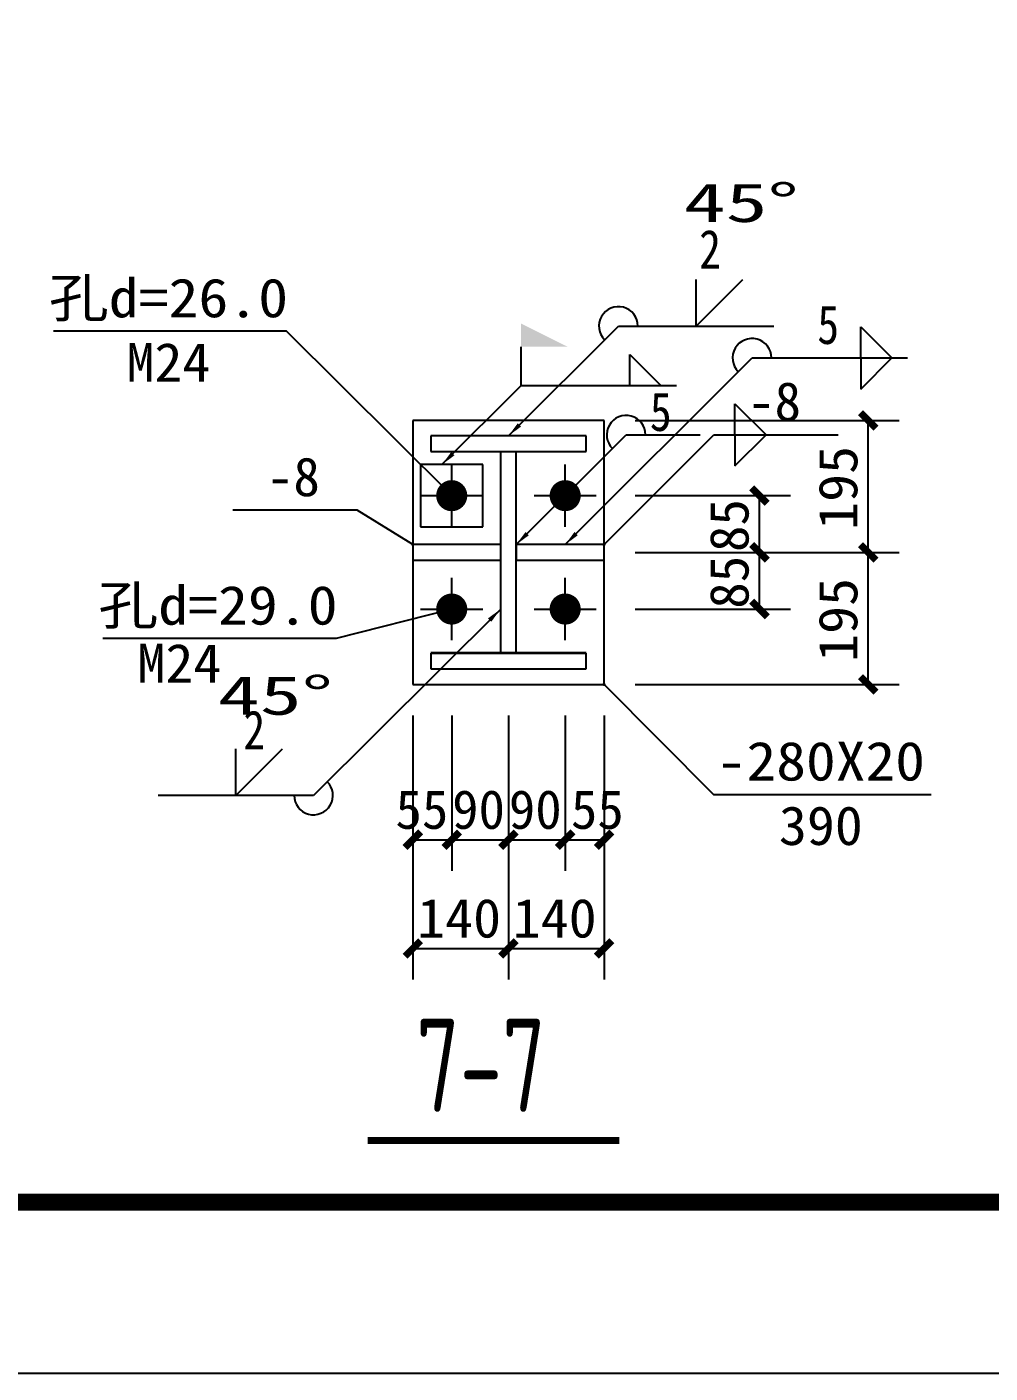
# Model space of a CAD drawing. Extents: x 69728788 to 150163257, y 20675998 to 43663798.
# Drawn here: x 75087624 to 75093821, y 20908088 to 20916755 of the extents above; entities that cross this region are included whole.
import ezdxf
from ezdxf.enums import TextEntityAlignment as Align

# ---------------------------------------------------------------- set-up
doc = ezdxf.new("R2010")
doc.units = 0
doc.header["$LTSCALE"] = 1000
doc.header["$MEASUREMENT"] = 0
for name, color, linetype in [('10', 7, 'CONTINUOUS'), ('1000', 2, 'CONTINUOUS'), ('PUB_TITLE', 4, 'CONTINUOUS'), ('尺寸标注', 253, 'CONTINUOUS'), ('焊缝标注', 253, 'CONTINUOUS'), ('螺栓孔标注', 253, 'CONTINUOUS'), ('钢板标注', 253, 'CONTINUOUS')]:
    doc.layers.add(name, color=color, linetype=linetype)
doc.layers.add('层10', color=7, linetype='CONTINUOUS', lineweight=35)
doc.styles.add('TSSD_Rein', font='atssdeng.shx', dxfattribs={"width": 0.7, "bigfont": 'atssdchn.shx'})
doc.styles.add('宋体', font='', dxfattribs={"width": 0.8})
doc.styles.get('宋体').set_extended_font_data('SimSun')

msp = doc.modelspace()

# ---------------------------------------------------------------- linework, layer by layer
at = {"layer": '10', "const_width": 45}
msp.add_lwpolyline([(75089815.5, 20909584.1), (75091435.5, 20909584.1)], dxfattribs=at)
at = {"layer": '1000'}
for p, q in [((75091337.3, 20914221.7), (75090107.3, 20914221.7)), ((75090107.3, 20914221.7), (75090107.3, 20912521.7)), ((75091337.3, 20912521.7), (75091337.3, 20914221.7)), ((75090557.3, 20913936.7), (75090157.3, 20913936.7)), ((75090157.3, 20913936.7), (75090157.3, 20913536.7)), ((75090557.3, 20913536.7), (75090557.3, 20913936.7)), ((75090157.3, 20913536.7), (75090557.3, 20913536.7)), ((75090672.3, 20913421.7), (75090107.3, 20913421.7)), ((75090107.3, 20913421.7), (75090107.3, 20913321.7)), ((75090672.3, 20913321.7), (75090672.3, 20913421.7)), ((75091337.3, 20913421.7), (75090772.3, 20913421.7)), ((75090772.3, 20913421.7), (75090772.3, 20913321.7)), ((75091337.3, 20913321.7), (75091337.3, 20913421.7)), ((75090107.3, 20913321.7), (75090672.3, 20913321.7)), ((75090772.3, 20913321.7), (75091337.3, 20913321.7)), ((75090107.3, 20912521.7), (75091337.3, 20912521.7))]:
    msp.add_line(p, q, dxfattribs=at)
at = {"layer": 'PUB_TITLE'}
msp.add_lwpolyline([(75043830.5, 20908087.7), (75141950.5, 20908087.7), (75141950.5, 20954287.7), (75043830.5, 20954287.7)], close=True, dxfattribs=at)
at = {"layer": 'PUB_TITLE', "const_width": 110}
msp.add_lwpolyline([(75046580.5, 20909187.7), (75140850.5, 20909187.7), (75140850.5, 20953187.7), (75046580.5, 20953187.7)], close=True, dxfattribs=at)
at = {"layer": '尺寸标注', "linetype": 'Continuous'}
for p, q in [((75092179.7, 20914328.5), (75092379.7, 20914128.5)), ((75092179.7, 20914128.5), (75092179.7, 20914328.5)), ((75091537.3, 20914221.7), (75093237.3, 20914221.7)), ((75093037.3, 20913371.7), (75093037.3, 20914221.7)), ((75092044.7, 20914128.5), (75092844.7, 20914128.5)), ((75092179.7, 20913928.5), (75092379.7, 20914128.5)), ((75092179.7, 20914128.5), (75092179.7, 20913928.5)), ((75091537.3, 20913736.7), (75092537.3, 20913736.7)), ((75092337.3, 20913371.7), (75092337.3, 20913736.7)), ((75091537.3, 20913371.7), (75092537.3, 20913371.7)), ((75091537.3, 20913371.7), (75092537.3, 20913371.7)), ((75091537.3, 20913371.7), (75093237.3, 20913371.7)), ((75091537.3, 20913371.7), (75093237.3, 20913371.7)), ((75092337.3, 20913006.7), (75092337.3, 20913371.7)), ((75093037.3, 20912521.7), (75093037.3, 20913371.7)), ((75091537.3, 20913006.7), (75092537.3, 20913006.7)), ((75091537.3, 20912521.7), (75093237.3, 20912521.7)), ((75090107.3, 20912321.7), (75090107.3, 20911321.7)), ((75090107.3, 20912321.7), (75090107.3, 20910621.7)), ((75090357.3, 20912321.7), (75090357.3, 20911321.7)), ((75090357.3, 20912321.7), (75090357.3, 20911321.7)), ((75090722.3, 20912321.7), (75090722.3, 20911321.7)), ((75090722.3, 20912321.7), (75090722.3, 20911321.7)), ((75090722.3, 20912321.7), (75090722.3, 20910621.7)), ((75090722.3, 20912321.7), (75090722.3, 20910621.7)), ((75091087.3, 20912321.7), (75091087.3, 20911321.7)), ((75091087.3, 20912321.7), (75091087.3, 20911321.7)), ((75091337.3, 20912321.7), (75091337.3, 20911321.7)), ((75091337.3, 20912321.7), (75091337.3, 20910621.7)), ((75092042.4, 20911812.6), (75093442.4, 20911812.6)), ((75090107.3, 20911521.7), (75090357.3, 20911521.7)), ((75090357.3, 20911521.7), (75090722.3, 20911521.7)), ((75090722.3, 20911521.7), (75091087.3, 20911521.7)), ((75091087.3, 20911521.7), (75091337.3, 20911521.7)), ((75090107.3, 20910821.7), (75090722.3, 20910821.7)), ((75090722.3, 20910821.7), (75091337.3, 20910821.7))]:
    msp.add_line(p, q, dxfattribs=at)
at = {"layer": '尺寸标注', "color": 3}
for p, q in [((75091222.3, 20914121.7), (75090222.3, 20914121.7)), ((75090222.3, 20914121.7), (75090222.3, 20914021.7)), ((75091222.3, 20914021.7), (75091222.3, 20914121.7)), ((75090222.3, 20914021.7), (75091222.3, 20914021.7)), ((75090672.3, 20912721.7), (75090672.3, 20914021.7)), ((75090772.3, 20912721.7), (75090772.3, 20914021.7)), ((75090222.3, 20912721.7), (75090222.3, 20912621.7)), ((75091222.3, 20912621.7), (75091222.3, 20912721.7)), ((75090222.3, 20912621.7), (75091222.3, 20912621.7))]:
    msp.add_line(p, q, dxfattribs=at)
at = {"layer": '尺寸标注', "color": 3, "lineweight": 35}
msp.add_line((75091222.3, 20912721.7), (75090222.3, 20912721.7), dxfattribs=at)
at = {"layer": '尺寸标注', "linetype": 'Continuous', "const_width": 45}
for points in [[(75092987.3, 20914271.7), (75093087.3, 20914171.7)], [(75092287.3, 20913786.7), (75092387.3, 20913686.7)], [(75092287.3, 20913421.7), (75092387.3, 20913321.7)], [(75092287.3, 20913421.7), (75092387.3, 20913321.7)], [(75092987.3, 20913421.7), (75093087.3, 20913321.7)], [(75092987.3, 20913421.7), (75093087.3, 20913321.7)], [(75092287.3, 20913056.7), (75092387.3, 20912956.7)], [(75092987.3, 20912571.7), (75093087.3, 20912471.7)], [(75090057.3, 20911471.7), (75090157.3, 20911571.7)], [(75090307.3, 20911471.7), (75090407.3, 20911571.7)], [(75090307.3, 20911471.7), (75090407.3, 20911571.7)], [(75090672.3, 20911471.7), (75090772.3, 20911571.7)], [(75090672.3, 20911471.7), (75090772.3, 20911571.7)], [(75091037.3, 20911471.7), (75091137.3, 20911571.7)], [(75091037.3, 20911471.7), (75091137.3, 20911571.7)], [(75091287.3, 20911471.7), (75091387.3, 20911571.7)], [(75090057.3, 20910771.7), (75090157.3, 20910871.7)], [(75090672.3, 20910771.7), (75090772.3, 20910871.7)], [(75090672.3, 20910771.7), (75090772.3, 20910871.7)], [(75091287.3, 20910771.7), (75091387.3, 20910871.7)]]:
    msp.add_lwpolyline(points, dxfattribs=at)
at = {"layer": '层10', "lineweight": 25}
for p, q in [((75090357.3, 20913536.7), (75090357.3, 20913936.7)), ((75091087.3, 20913536.7), (75091087.3, 20913936.7)), ((75090157.3, 20913736.7), (75090557.3, 20913736.7)), ((75090887.3, 20913736.7), (75091287.3, 20913736.7)), ((75090357.3, 20912806.7), (75090357.3, 20913206.7)), ((75091087.3, 20912806.7), (75091087.3, 20913206.7)), ((75090157.3, 20913006.7), (75090557.3, 20913006.7)), ((75090887.3, 20913006.7), (75091287.3, 20913006.7))]:
    msp.add_line(p, q, dxfattribs=at)
at = {"layer": '层10', "color": 1, "linetype": 'Continuous', "const_width": 100}
for points in [[(75090407.3, 20913736.7, 1), (75090307.3, 20913736.7, 1), (75090407.3, 20913736.7, 1)], [(75091137.3, 20913736.7, 1), (75091037.3, 20913736.7, 1), (75091137.3, 20913736.7, 1)], [(75090407.3, 20913006.7, 1), (75090307.3, 20913006.7, 1), (75090407.3, 20913006.7, 1)], [(75091137.3, 20913006.7, 1), (75091037.3, 20913006.7, 1), (75091137.3, 20913006.7, 1)]]:
    msp.add_lwpolyline(points, format="xyb", close=True, dxfattribs=at)
at = {"layer": '焊缝标注'}
for p, q in [((75091929.7, 20914828.5), (75091929.7, 20915128.5)), ((75091929.7, 20914828.5), (75092229.7, 20915128.5)), ((75090722.3, 20914121.7), (75091429.7, 20914828.5)), ((75091429.7, 20914828.5), (75092429.7, 20914828.5)), ((75092989.8, 20914823.3), (75093189.8, 20914623.3)), ((75092989.8, 20914623.3), (75092989.8, 20914823.3)), ((75090803.4, 20914445.4), (75090803.4, 20914695.4)), ((75091087.3, 20913421.7), (75092289.8, 20914623.3)), ((75091503.4, 20914645.4), (75091703.4, 20914445.4)), ((75091503.4, 20914445.4), (75091503.4, 20914645.4)), ((75092289.8, 20914623.3), (75093289.8, 20914623.3)), ((75092989.8, 20914423.3), (75093189.8, 20914623.3)), ((75092989.8, 20914623.3), (75092989.8, 20914423.3)), ((75090294.3, 20913936.7), (75090803.4, 20914445.4)), ((75090803.4, 20914445.4), (75091803.4, 20914445.4)), ((75090772.3, 20913421.7), (75091479.7, 20914128.5)), ((75091479.7, 20914128.5), (75091955.7, 20914128.5)), ((75090672.3, 20913006.7), (75089467.8, 20911807)), ((75088967.8, 20911807), (75088967.8, 20912107)), ((75088967.8, 20911807), (75089267.8, 20912107)), ((75089467.8, 20911807), (75088467.8, 20911807))]:
    msp.add_line(p, q, dxfattribs=at)
for centre, start, end in [((75091429.7, 20914828.5), 0, 224.97719), ((75092289.8, 20914623.3), 0, 224.97719), ((75091479.7, 20914128.5), 0, 224.97719), ((75089467.8, 20911807), 180, 44.88595)]:
    msp.add_arc(centre, 125, start, end, dxfattribs=at)
for points in [[(75090803.4, 20914695.4), (75091103.4, 20914695.4), (75090803.4, 20914845.4)], [(75090722.3, 20914121.7), (75090803.6, 20914181.8), (75090782.4, 20914203)], [(75090294.3, 20913936.7), (75090375.7, 20913996.8), (75090354.5, 20914018)], [(75090772.3, 20913421.7), (75090853.6, 20913481.8), (75090832.4, 20913503)], [(75091087.3, 20913421.7), (75091168.6, 20913481.8), (75091147.4, 20913503)], [(75090672.3, 20913006.7), (75090590.8, 20912946.7), (75090612, 20912925.5)]]:
    msp.add_solid(points, dxfattribs=at)
at = {"layer": '螺栓孔标注'}
for p, q in [((75089294.5, 20914795.2), (75087794.5, 20914795.2)), ((75090357.3, 20913736.7), (75089294.5, 20914795.2)), ((75090357.3, 20913006.7), (75089613.1, 20912816.4)), ((75089613.1, 20912816.4), (75088113.1, 20912816.4))]:
    msp.add_line(p, q, dxfattribs=at)
at = {"layer": '螺栓孔标注', "const_width": 10}
for points in [[(75090362.3, 20913736.7, 1), (75090352.3, 20913736.7, 1), (75090362.3, 20913736.7, 1)], [(75090362.3, 20913006.7, 1), (75090352.3, 20913006.7, 1), (75090362.3, 20913006.7, 1)]]:
    msp.add_lwpolyline(points, format="xyb", close=True, dxfattribs=at)
at = {"layer": '钢板标注'}
for p, q in [((75091337.3, 20913421.7), (75092044.7, 20914128.5)), ((75089748.8, 20913643.4), (75088948.8, 20913643.4)), ((75090107.3, 20913421.7), (75089748.8, 20913643.4)), ((75091337.3, 20912521.7), (75092042.4, 20911812.6))]:
    msp.add_line(p, q, dxfattribs=at)
at = {"layer": '钢板标注', "const_width": 10}
for points in [[(75090112.3, 20913421.7, 1), (75090102.3, 20913421.7, 1), (75090112.3, 20913421.7, 1)], [(75091342.3, 20913421.7, 1), (75091332.3, 20913421.7, 1), (75091342.3, 20913421.7, 1)], [(75091342.3, 20912521.7, 1), (75091332.3, 20912521.7, 1), (75091342.3, 20912521.7, 1)]]:
    msp.add_lwpolyline(points, format="xyb", close=True, dxfattribs=at)

# ---------------------------------------------------------------- texts
at = {"layer": '10', "style": 'TSSD_Rein', "width": 0.7}
msp.add_text('7-7', height=600, dxfattribs=at).set_placement((75090128.3, 20909769.6))
at = {"layer": '尺寸标注', "style": '宋体'}
for s, width, p, p2 in [('45°', 1.040628, (75091849.7, 20915498.5), (75092589.7, 20915498.5)), ('2', 0.787514, (75091949.7, 20915198.5), (75092089.7, 20915198.5)), ('孔d=26.0', 1.082814, (75087764.5, 20914885.2), (75089304.5, 20914885.2)), ('5', 0.787479, (75092709.8, 20914713.3), (75092849.8, 20914713.3)), ('M24', 1.012505, (75088264.5, 20914470.2), (75088804.5, 20914470.2)), ('5', 0.787514, (75091632.3, 20914153.2), (75091772.3, 20914153.2)), ('-8', 0.956257, (75089168.8, 20913733.4), (75089508.8, 20913733.4)), ('孔d=29.0', 1.08281, (75088083.1, 20912906.4), (75089623.1, 20912906.4)), ('M24', 1.012493, (75088334.9, 20912533), (75088874.9, 20912533)), ('45°', 1.040628, (75088852.3, 20912326.2), (75089592.3, 20912326.2)), ('2', 0.787514, (75089016.7, 20912103.8), (75089156.7, 20912103.8))]:
    msp.add_text(s, height=250, dxfattribs=dict(at, width=width)).set_placement(p, p2, align=Align.FIT)
at = {"layer": '尺寸标注', "linetype": 'Continuous', "style": '宋体'}
for s, width, p, p2 in [('-8', 0.95624, (75092264.7, 20914218.5), (75092604.7, 20914218.5)), ('-280X20', 1.076788, (75092062.4, 20911902.6), (75093402.4, 20911902.6)), ('90', 0.956257, (75090359.8, 20911591.7), (75090699.8, 20911591.7)), ('90', 0.95624, (75090724.8, 20911591.7), (75091064.8, 20911591.7)), ('55', 0.956257, (75089995.6, 20911591.7), (75090335.6, 20911591.7)), ('55', 0.956257, (75091124.4, 20911591.7), (75091464.5, 20911591.7)), ('390', 1.012493, (75092462.4, 20911487.6), (75093002.4, 20911487.6)), ('140', 1.012505, (75090134.8, 20910891.7), (75090674.8, 20910891.7)), ('140', 1.012493, (75090749.8, 20910891.7), (75091289.8, 20910891.7))]:
    msp.add_text(s, height=250, dxfattribs=dict(at, width=width)).set_placement(p, p2, align=Align.FIT)
for s, width, p, p2 in [('195', 1.0125, (75092967.3, 20913516.7), (75092967.3, 20914056.7)), ('85', 0.95625, (75092267.3, 20913374.2), (75092267.3, 20913714.2)), ('85', 0.95625, (75092267.3, 20913009.2), (75092267.3, 20913349.2)), ('195', 1.0125, (75092967.3, 20912666.7), (75092967.3, 20913206.7))]:
    msp.add_text(s, height=250, rotation=90, dxfattribs=dict(at, width=width)).set_placement(p, p2, align=Align.FIT)

doc.saveas('drawing.dxf')
